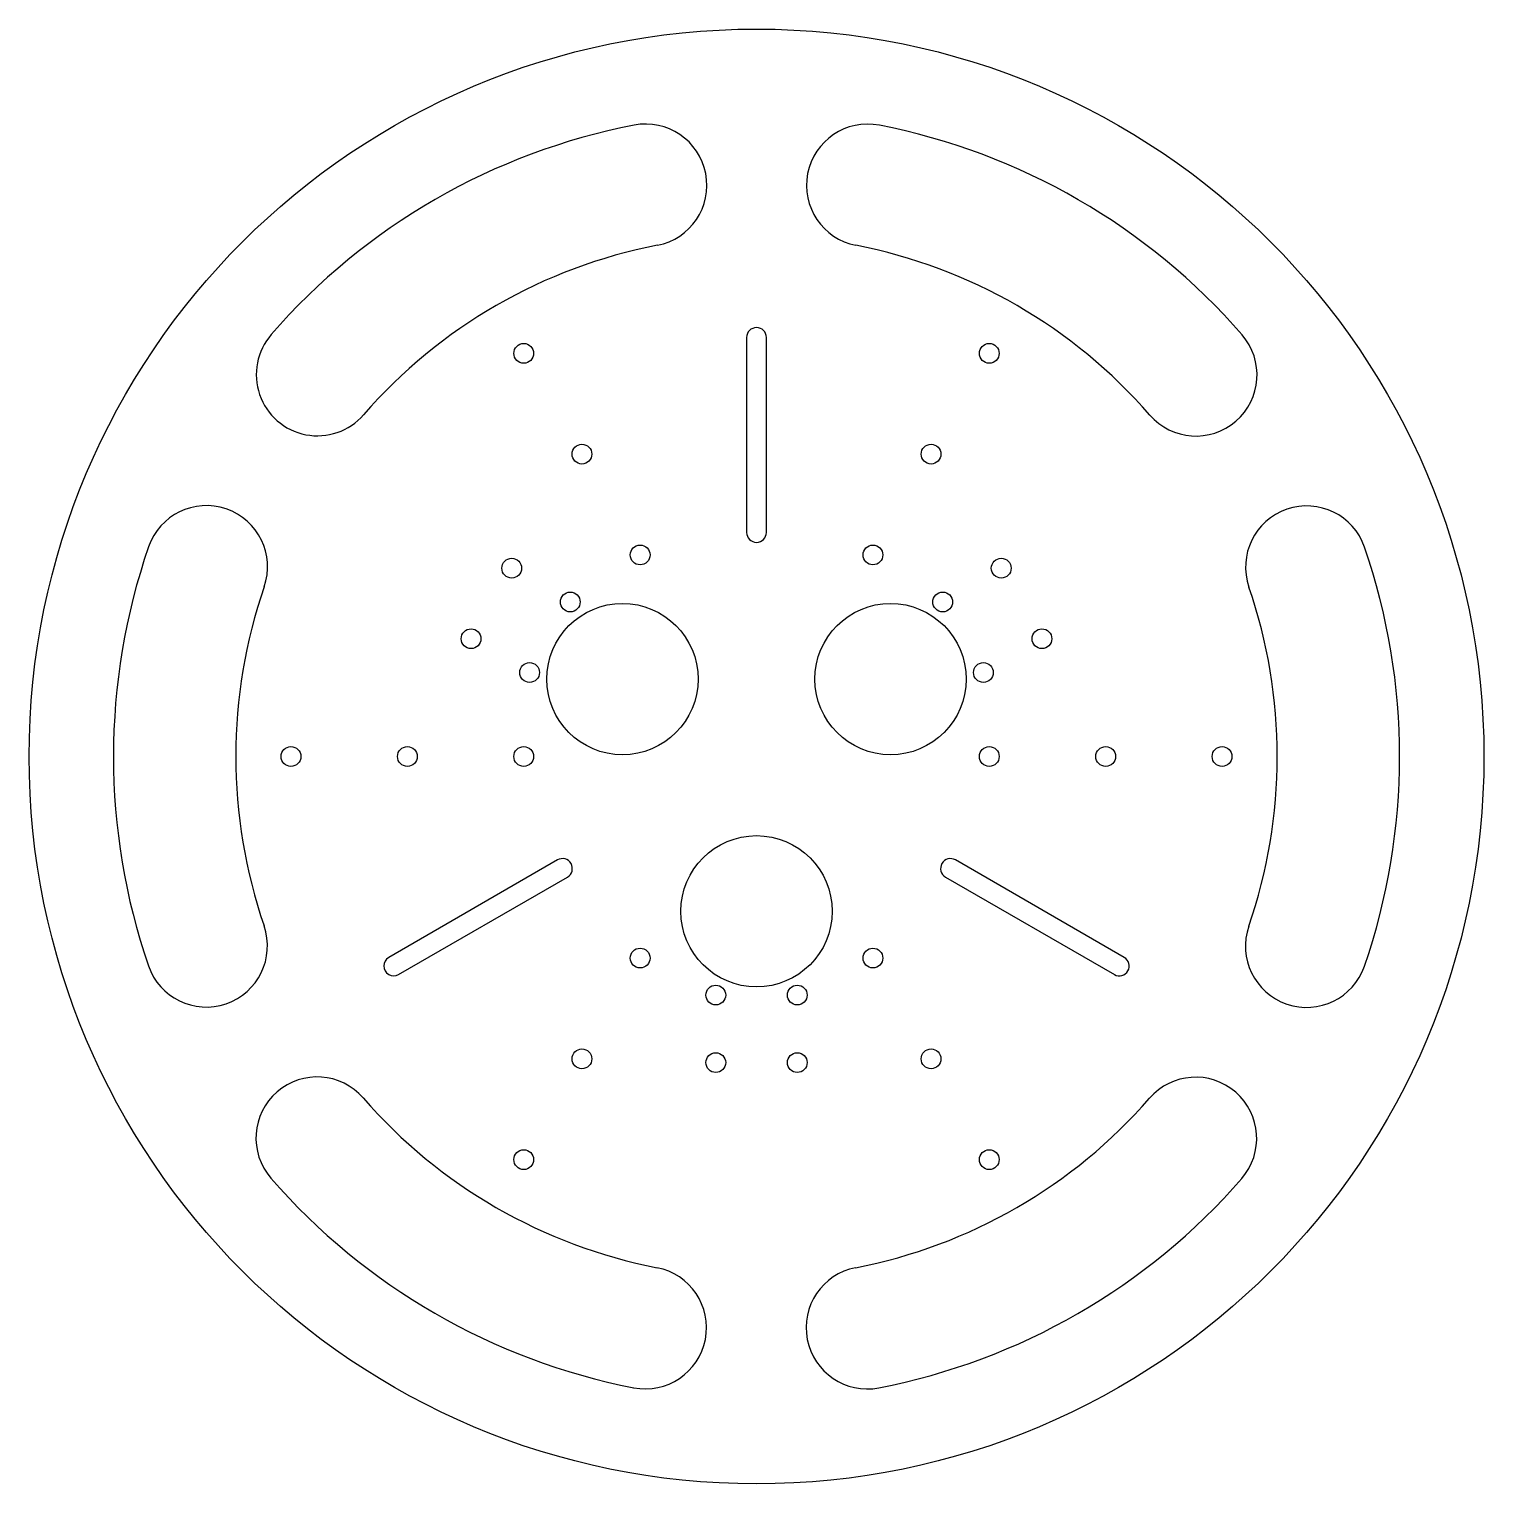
# Paper-space layout 'Sheet1' of a CAD drawing. Header units: millimetres. Extents: x 214 to 464, y 227 to 477.
import ezdxf

# ---------------------------------------------------------------- set-up
doc = ezdxf.new("R2010")
doc.units = ezdxf.units.MM
doc.linetypes.add('SLD-Solid', pattern=[0])

psp = doc.layouts.new('Sheet1')

# ---------------------------------------------------------------- linework, layer by layer
at = {"color": 7, "linetype": 'SLD-Solid'}
for p, q in [((337.07, 423.74), (337.07, 390.24)), ((340.47, 390.24), (340.47, 423.74)), ((304.57, 333.96), (275.56, 317.21)), ((401.97, 317.21), (372.96, 333.96)), ((277.26, 314.27), (306.27, 331.02)), ((371.26, 331.02), (400.27, 314.27))]:
    psp.add_line(p, q, dxfattribs=at)
for centre, radius in [((338.77, 351.74), 125), ((298.77, 421.02), 1.7), ((378.77, 421.02), 1.7), ((308.77, 403.7), 1.7), ((368.77, 403.7), 1.7), ((318.77, 386.38), 1.7), ((358.77, 386.38), 1.7), ((296.71, 384.1), 1.7), ((380.82, 384.1), 1.7), ((315.73, 365.04), 13), ((306.77, 378.29), 1.7), ((361.8, 365.04), 13), ((370.76, 378.29), 1.7), ((289.71, 371.98), 1.7), ((387.82, 371.98), 1.7), ((299.77, 366.17), 1.7), ((377.76, 366.17), 1.7), ((258.77, 351.74), 1.7), ((278.77, 351.74), 1.7), ((298.77, 351.74), 1.7), ((378.77, 351.74), 1.7), ((398.77, 351.74), 1.7), ((418.77, 351.74), 1.7), ((338.77, 325.14), 13), ((318.77, 317.1), 1.7), ((358.77, 317.1), 1.7), ((331.77, 310.75), 1.7), ((345.77, 310.75), 1.7), ((308.77, 299.78), 1.7), ((331.77, 299.14), 1.7), ((345.77, 299.14), 1.7), ((368.77, 299.78), 1.7), ((298.77, 282.46), 1.7), ((378.77, 282.46), 1.7)]:
    psp.add_circle(centre, radius, dxfattribs=at)
for centre, radius, start, end in [((338.77, 351.74), 110.51, 100.9715, 138.9878), ((319.73, 449.91), 10.51, 280.9715, 100.9715), ((357.87, 449.9), 10.51, 78.9878, 258.9878), ((338.77, 351.74), 110.51, 40.9715, 78.9878), ((338.77, 351.74), 89.49, 100.9715, 138.9878), ((338.77, 351.74), 89.49, 40.9715, 78.9878), ((338.77, 423.74), 1.7, 0, 180), ((263.31, 417.36), 10.51, 138.9878, 318.9878), ((414.27, 417.31), 10.51, 220.9715, 40.9715), ((244.23, 384.34), 10.51, 340.9715, 160.9715), ((433.32, 384.28), 10.51, 18.9878, 198.9878), ((338.77, 390.24), 1.7, 180, 0), ((338.77, 351.74), 110.51, 160.9715, 198.9878), ((338.77, 351.74), 110.51, 340.9715, 18.9878), ((338.77, 351.74), 89.49, 160.9715, 198.9878), ((338.77, 351.74), 89.49, 340.9715, 18.9878), ((305.42, 332.49), 1.7, 300, 120), ((372.11, 332.49), 1.7, 60, 240), ((244.21, 319.2), 10.51, 198.9878, 18.9878), ((433.3, 319.14), 10.51, 160.9715, 340.9715), ((276.41, 315.74), 1.7, 120, 300), ((401.12, 315.74), 1.7, 240, 60), ((263.26, 286.17), 10.51, 40.9715, 220.9715), ((414.22, 286.12), 10.51, 318.9878, 138.9878), ((338.77, 351.74), 89.49, 220.9715, 258.9878), ((338.77, 351.74), 89.49, 280.9715, 318.9878), ((338.77, 351.74), 110.51, 220.9715, 258.9878), ((338.77, 351.74), 110.51, 280.9715, 318.9878), ((319.66, 253.58), 10.51, 258.9878, 78.9878), ((357.8, 253.57), 10.51, 100.9715, 280.9715)]:
    psp.add_arc(centre, radius, start, end, dxfattribs=at)

doc.saveas('drawing.dxf')
